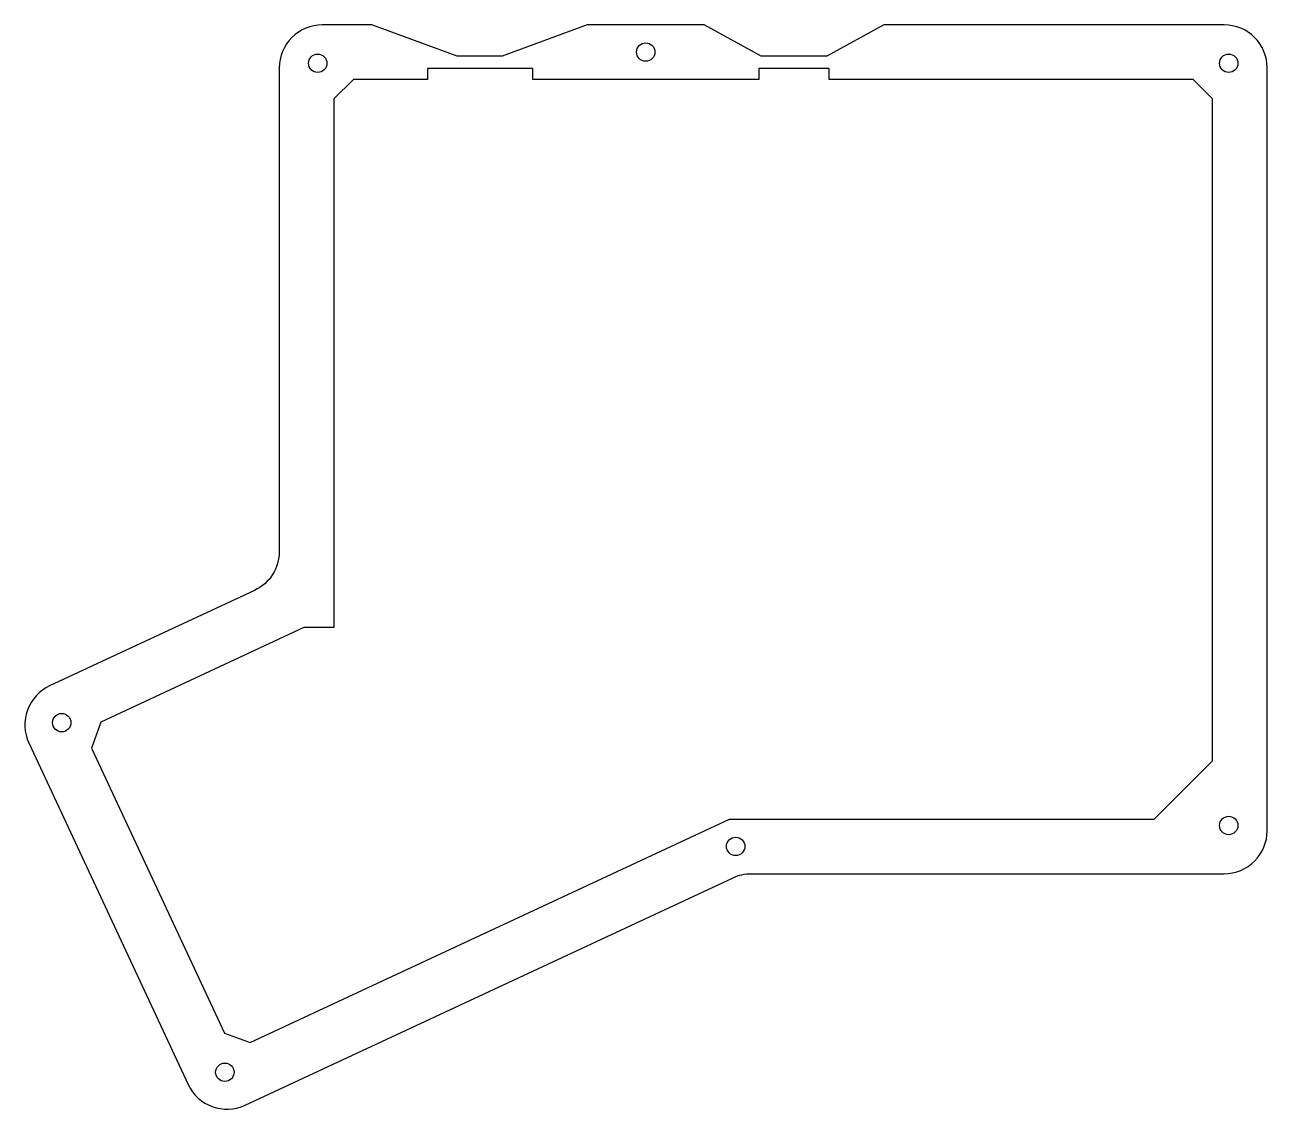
# Model space of a CAD drawing. Extents: x 12 to 215, y 10 to 187.
import ezdxf

# ---------------------------------------------------------------- set-up
doc = ezdxf.new("R2010")
doc.units = 0
doc.header["$MEASUREMENT"] = 0
doc.layers.get('0').update_dxf_attribs({"color": 1})

msp = doc.modelspace()

# ---------------------------------------------------------------- linework, layer by layer
msp.add_lwpolyline([(214.81, 179.61, 0.414214), (207.81, 186.61), (152.3, 186.61), (142.99, 181.5), (132.29, 181.5), (123.01, 186.61), (103.94, 186.61), (90.06, 181.5), (82.71, 181.5), (68.83, 186.61), (60.72, 186.61, 0.414214), (53.72, 179.61), (53.72, 100.73, -0.291482), (49.68, 94.38), (16.27, 78.8, 0.414222), (12.88, 69.5), (38.85, 13.82, 0.414191), (48.15, 10.43), (127.72, 47.53, -0.109498), (130.68, 48.18), (207.81, 48.18, 0.414214), (214.81, 55.18)], format="xyb", close=True)
msp.add_lwpolyline([(23.08, 68.67), (44.76, 22.16), (48.98, 20.63), (127.15, 57.07), (196.39, 57.07), (205.92, 66.6), (205.92, 174.55), (202.74, 177.72), (143.41, 177.72), (143.41, 179.5), (131.9, 179.5), (131.9, 177.72), (95.05, 177.72), (95.05, 179.5), (77.88, 179.5), (77.88, 177.72), (65.81, 177.72), (62.61, 174.55), (62.61, 88.32), (57.71, 88.32), (24.62, 72.89)], close=True)
for centre in [(113.47, 182.17), (59.99, 180.35), (208.54, 180.35), (18.25, 72.81), (208.54, 56.04), (128.14, 52.63), (44.84, 15.8)]:
    msp.add_circle(centre, 1.5)

doc.saveas('drawing.dxf')
